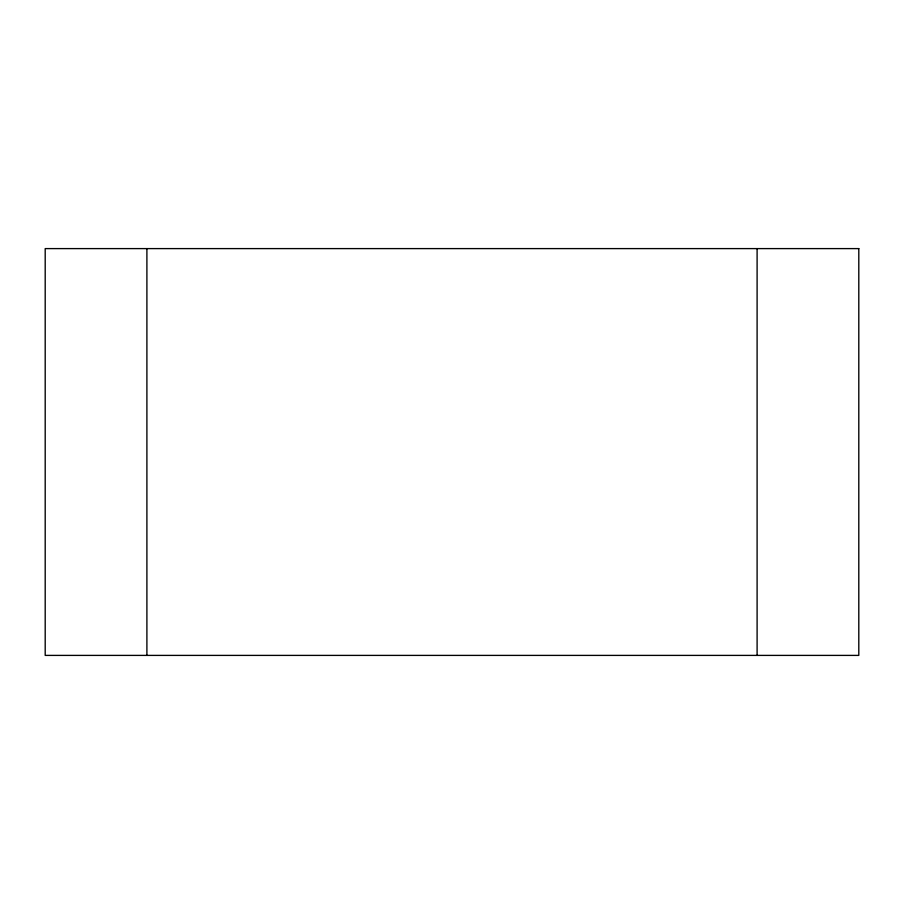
<?xml version="1.0" encoding="UTF-8"?>
<svg xmlns="http://www.w3.org/2000/svg" width="904" height="904" viewBox="0 0 904 904"><rect width="100%" height="100%" fill="white"/><g stroke="black" fill="none" stroke-linecap="round" stroke-linejoin="round"><path stroke-width="1.36" d="M757.1 248.6L757.1 655.4M146.9 248.6L146.9 655.4M858.8 248.6L45.2 248.6L45.2 655.4L858.8 655.4L858.8 248.6"/></g></svg>
